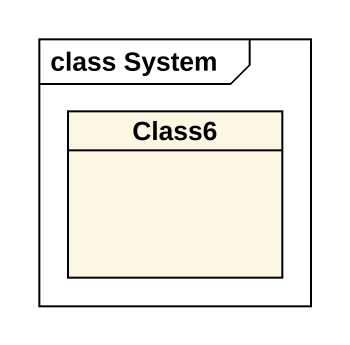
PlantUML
@startuml
mainframe class System
hide circle
hide empty members
class Class6
@enduml
